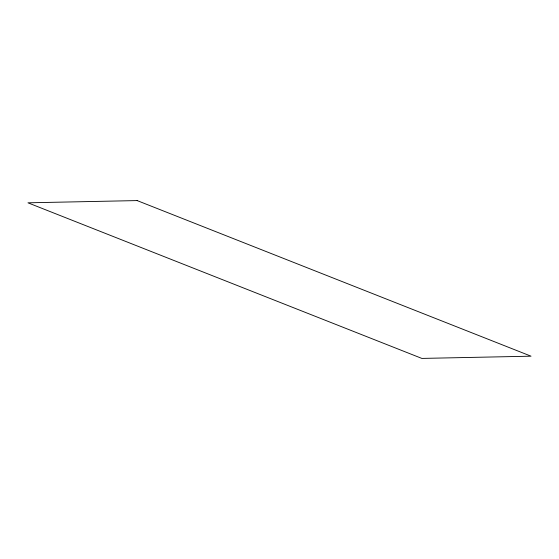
<?xml version="1.0" encoding="UTF-8"?>
<svg xmlns="http://www.w3.org/2000/svg" width="559" height="559" viewBox="0 0 559 559"><rect width="100%" height="100%" fill="white"/><g stroke="black" fill="none" stroke-linecap="round" stroke-linejoin="round"><path stroke-width="0.84" d="M137.144 200.583L27.95 202.812L421.856 358.417L531.05 356.188L137.144 200.583"/></g></svg>
